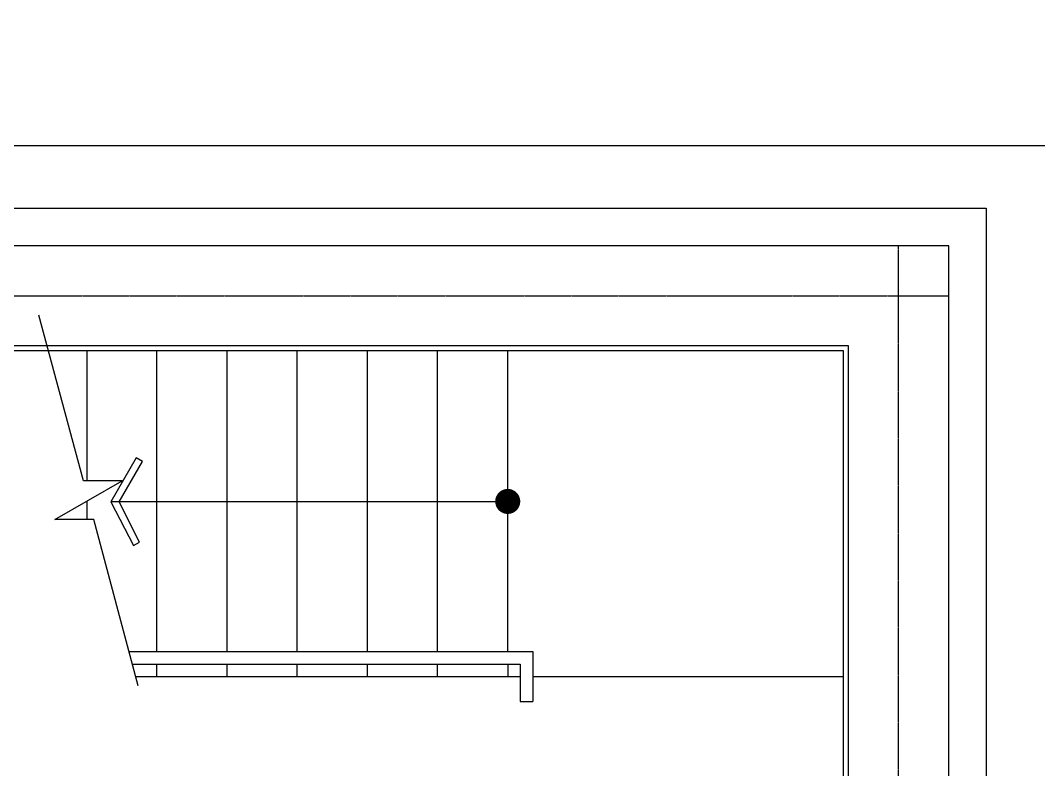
# Model space of a CAD drawing. Extents: x 152195838 to 160350639, y 364657247 to 370318102.
# Drawn here: x 157661682 to 157665746, y 365057540 to 365060532 of the extents above; entities that cross this region are included whole.
import ezdxf

# ---------------------------------------------------------------- set-up
doc = ezdxf.new("R2010")
doc.units = 0
doc.header["$MEASUREMENT"] = 0
doc.linetypes.add('CEN', pattern=[63, 60, -1, 1, -1])
for name, color, linetype in [('4A.TEC CEN 보조1', 14, 'CEN'), ('4A.TEC ELE 4', 9, 'CONTINUOUS'), ('4A.TEC IND', 7, 'CONTINUOUS'), ('4A.TEC 마감선 2', 5, 'CONTINUOUS'), ('4A.TEC 벽체 1', 2, 'CONTINUOUS'), ('4A.TEC 벽체 3', 4, 'CONTINUOUS')]:
    doc.layers.add(name, color=color, linetype=linetype)
doc.layers.add('DEFPOINT', color=135, linetype='CONTINUOUS', plot=False)

# ---------------------------------------------------------------- blocks, each defined once
blk = doc.blocks.new('A$C111325cc')
at = {"layer": 'DEFPOINT'}
blk.add_line((0, 163063.2), (324968.6, 163063.2), dxfattribs=at)

msp = doc.modelspace()

# ---------------------------------------------------------------- linework, layer by layer
at = {"layer": '4A.TEC CEN 보조1'}
for p, q in [((157665187.0046, 365056091.8958), (157665187.0046, 365059631.8958)), ((157659347.0046, 365059431.8958), (157665387.0046, 365059431.8958))]:
    msp.add_line(p, q, dxfattribs=at)
at = {"layer": '4A.TEC ELE 4', "color": 8}
for p, q in [((157661947.0046, 365059211.8958), (157661947.0046, 365058693.679)), ((157661947.0046, 365058611.8958), (157661947.0046, 365058538.3875)), ((157662227.0046, 365057911.8958), (157662227.0046, 365057961.8958))]:
    msp.add_line(p, q, dxfattribs=at)
at = {"layer": '4A.TEC ELE 4', "color": 8, "ltscale": 0.3}
for p, q in [((157662227.0046, 365058011.8958), (157662227.0046, 365059211.8958)), ((157662507.0046, 365058011.8958), (157662507.0046, 365059211.8958)), ((157662787.0046, 365058011.8958), (157662787.0046, 365059211.8958)), ((157663067.0046, 365058011.8958), (157663067.0046, 365059211.8958)), ((157663347.0046, 365058011.8958), (157663347.0046, 365059211.8958)), ((157663627.0046, 365058011.8958), (157663627.0046, 365059211.8958)), ((157662116.049, 365058011.8958), (157663727.0046, 365058011.8958)), ((157663727.0046, 365058011.8958), (157663727.0046, 365057811.8958)), ((157662129.4464, 365057961.8958), (157663677.0046, 365057961.8958)), ((157662787.0046, 365057911.8958), (157662787.0046, 365057961.8958)), ((157663067.0046, 365057911.8958), (157663067.0046, 365057961.8958)), ((157663347.0046, 365057911.8958), (157663347.0046, 365057961.8958)), ((157663627.0046, 365057961.8958), (157663627.0046, 365057911.8958)), ((157663677.0046, 365057961.8958), (157663677.0046, 365057811.8958)), ((157662142.8439, 365057911.8958), (157663677.0046, 365057911.8958)), ((157663727.0046, 365057911.8958), (157664967.0046, 365057911.8958)), ((157663677.0046, 365057811.8958), (157663727.0046, 365057811.8958))]:
    msp.add_line(p, q, dxfattribs=at)
at = {"layer": '4A.TEC ELE 4', "color": 8, "ltscale": 0.2}
msp.add_line((157662507.0046, 365057911.8958), (157662507.0046, 365057961.8958), dxfattribs=at)
at = {"layer": '4A.TEC ELE 4', "color": 8, "ltscale": 0.3}
msp.add_lwpolyline([(157662152.8045, 365057874.7221), (157661974.9759, 365058538.3875), (157661819.6845, 365058538.3875), (157662088.6571, 365058693.679), (157661933.3657, 365058693.679), (157661756.2234, 365059354.7832)], dxfattribs=at)
at = {"layer": '4A.TEC IND', "color": 8}
msp.add_line((157663627.0046, 365058609.3958), (157662042.8985, 365058609.3944), dxfattribs=at)
msp.add_lwpolyline([(157662133.0964, 365058434.782), (157662157.8756, 365058449.0883), (157662075.9376, 365058609.3947), (157662168.8385, 365058770.3038), (157662144.0593, 365058784.6101), (157662042.8987, 365058609.3947)], close=True, dxfattribs=at)
at = {"layer": '4A.TEC IND', "const_width": 50}
msp.add_lwpolyline([(157663602.0042, 365058611.102, -1), (157663652.0042, 365058611.102, -1)], format="xyb", close=True, dxfattribs=at)
at = {"layer": '4A.TEC 마감선 2'}
for p, q in [((157664967.0046, 365059211.8958), (157659767.0046, 365059211.8958)), ((157664967.0046, 365056511.8958), (157664967.0046, 365059211.8958))]:
    msp.add_line(p, q, dxfattribs=at)
at = {"layer": '4A.TEC 벽체 1'}
for p, q in [((157665387.0046, 365059631.8958), (157659347.0046, 365059631.8958)), ((157665387.0046, 365056091.8958), (157665387.0046, 365059631.8958)), ((157664987.0046, 365059231.8958), (157659747.0046, 365059231.8958)), ((157664987.0046, 365056491.8958), (157664987.0046, 365059231.8958))]:
    msp.add_line(p, q, dxfattribs=at)
at = {"layer": '4A.TEC 벽체 3', "flags": 128}
msp.add_lwpolyline([(157659197.0046, 365056241.8958), (157659197.0046, 365059531.8958), (157658447.0046, 365059531.8958), (157658447.0046, 365060531.8958), (157659447.0046, 365060531.8958), (157659447.0046, 365059781.8958), (157665537.0046, 365059781.8958), (157665537.0046, 365056241.8958), (157669347.0046, 365056241.8958)], dxfattribs=at)

# ---------------------------------------------------------------- block references
at = {"layer": 'DEFPOINT'}
msp.add_blockref('A$C111325cc', (157443670.7413, 364896968.7328), dxfattribs=at)

doc.saveas('drawing.dxf')
